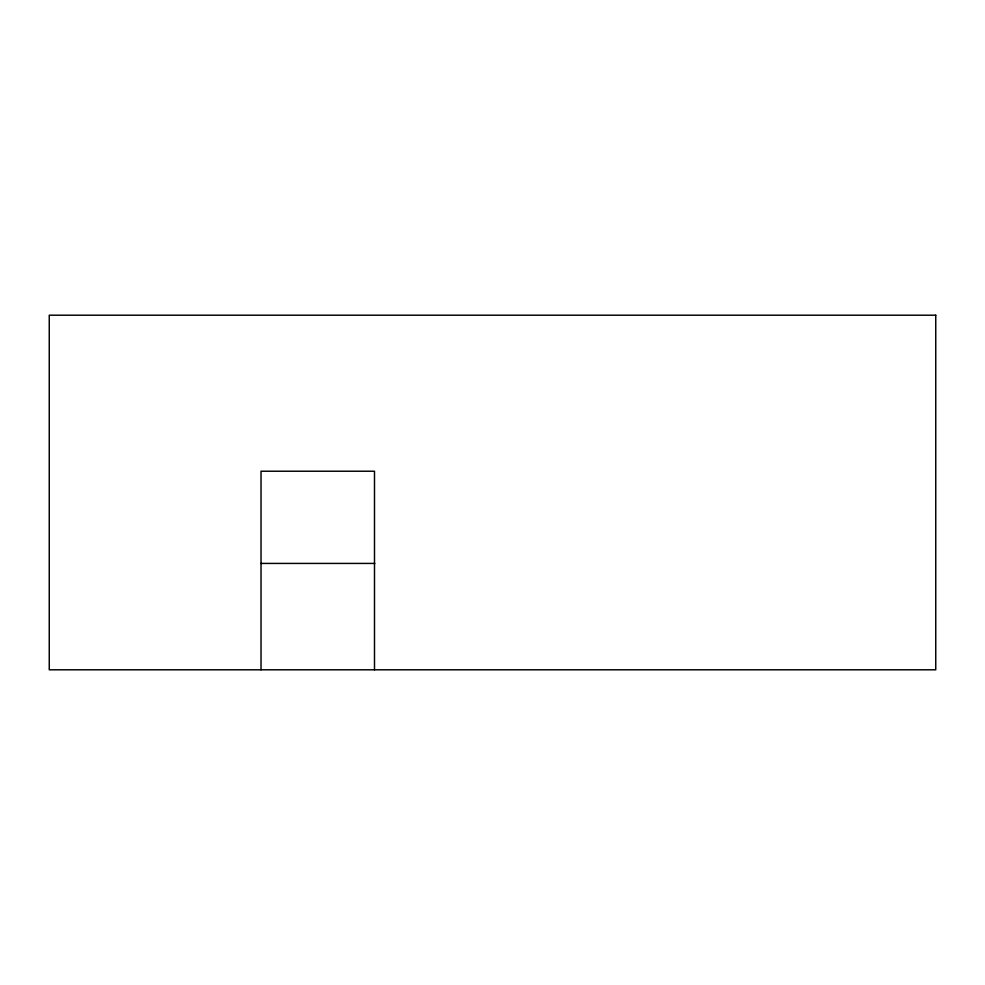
<?xml version="1.0" encoding="UTF-8"?>
<svg xmlns="http://www.w3.org/2000/svg" width="985" height="985" viewBox="0 0 985 985"><rect width="100%" height="100%" fill="white"/><g stroke="black" fill="none" stroke-linecap="round" stroke-linejoin="round"><path stroke-width="1.48" d="M260.976 563.42L374.817 563.42M374.497 669.8L374.497 471.224L261.025 471.224L261.025 669.8M935.75 315.2L49.25 315.2L49.25 669.8L935.75 669.8L935.75 315.2"/></g></svg>
